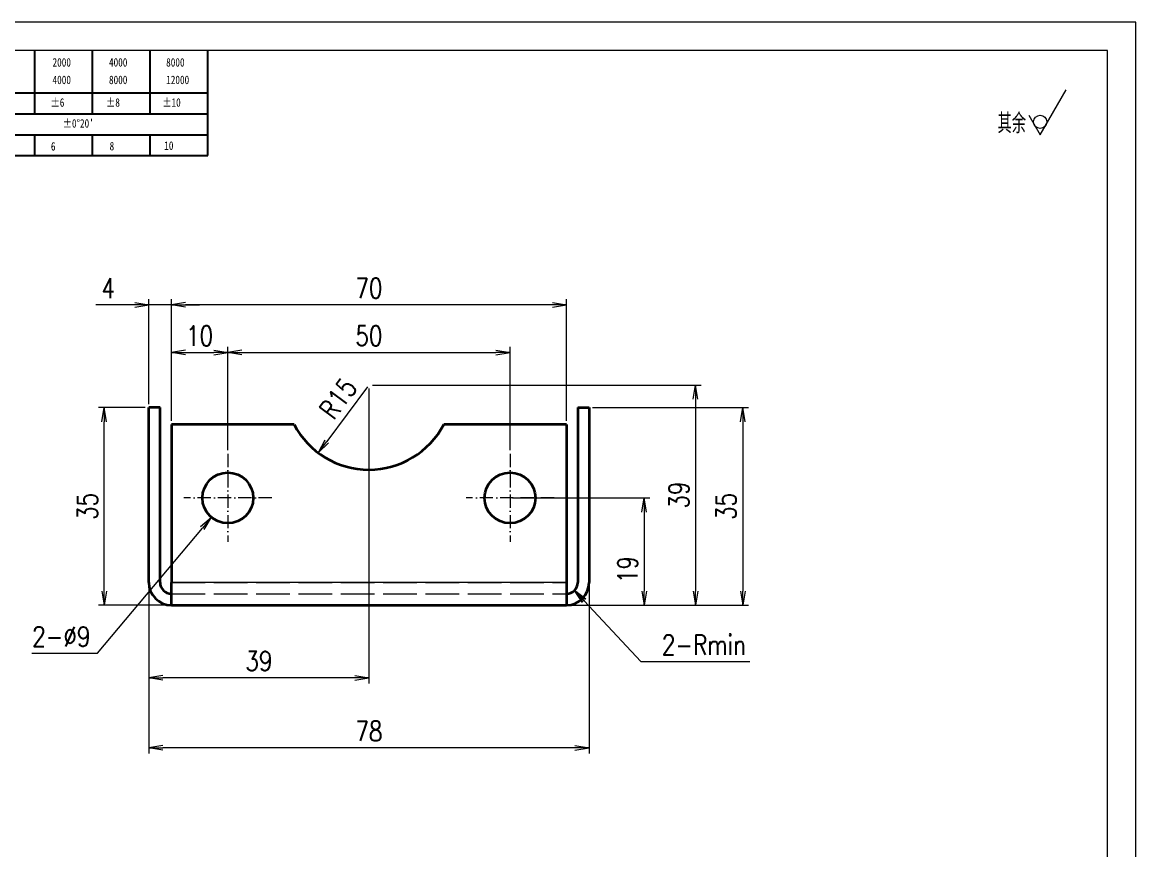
# Model space of a CAD drawing. Header units: millimetres. Extents: x 1333 to 359964, y -52803 to -5704.
# Drawn here: x 166639.3 to 166836.6, y -26251.1 to -26104.6 of the extents above; entities that cross this region are included whole.
import ezdxf

# ---------------------------------------------------------------- set-up
doc = ezdxf.new("R2010")
doc.units = ezdxf.units.MM
doc.header["$LTSCALE"] = 0.5
for name, pattern in [('AM_ISO02W050x2', [3.75, 3, -0.75]), ('AM_ISO08W050x2', [9, 6, -0.75, 1.5, -0.75]), ('DASHDOT', [18.5, 12, -3, 0.5, -3]), ('DASHED', [15, 12, -3]), ('DOT2', [0.125, 0, -0.125])]:
    doc.linetypes.add(name, pattern=pattern)
for name, color, linetype, lineweight in [('中心线', 2, 'AM_ISO08W050x2', 18), ('图框', 7, 'Continuous', 18), ('标注线', 3, 'Continuous', 18), ('粗实线', 7, 'Continuous', 35), ('虚线', 1, 'AM_ISO02W050x2', 18)]:
    doc.layers.add(name, color=color, linetype=linetype, lineweight=lineweight)
doc.layers.add('图\\M+19E79\\M+195B6\\M+18E9A', color=7, linetype='Continuous')
doc.layers.add('打印-禁用', color=7, linetype='Continuous', lineweight=15, plot=False)
doc.styles.add('DIM', font='romans.shx', dxfattribs={"width": 0.8, "bigfont": 'bigfont.shx'})
doc.styles.add('国标', font='simfang.ttf', dxfattribs={"width": 0.8})
doc.styles.add('机械长仿宋', font='gbenor.shx', dxfattribs={"height": 1, "bigfont": 'gbcbig.shx'})
doc.dimstyles.new('DEH 1-1', dxfattribs={"dimtxt": 3.5, "dimasz": 2.5, "dimexe": 1, "dimexo": 0.625, "dimgap": 1.2, "dimtad": 1, "dimtoh": 1, "dimdsep": 46, "dimtxsty": 'DIM', "dimblk": 'OPEN', "dimcen": 0, "dimclrd": 8, "dimclre": 8, "dimclrt": 2, "dimazin": 2, "dimtfac": 0.5, "dimtmove": 0, "dimatfit": 3, "dimldrblk": 'OPEN', "dimfxl": 0, "dimtolj": 2, "dimlwd": 18, "dimlwe": 18, "dimarcsym": 0})
doc.dimstyles.new('DEH 1-1$0', dxfattribs={"dimtxt": 3.5, "dimasz": 2.5, "dimexe": 1, "dimexo": 0.625, "dimgap": 1.2, "dimtad": 1, "dimzin": 9, "dimdsep": 46, "dimtxsty": 'DIM', "dimblk": 'OPEN', "dimcen": 0, "dimclrd": 8, "dimclre": 8, "dimclrt": 2, "dimazin": 2, "dimtfac": 0.5, "dimtmove": 0, "dimatfit": 3, "dimldrblk": 'OPEN', "dimfxl": 0, "dimtolj": 2, "dimlwd": 18, "dimlwe": 18, "dimarcsym": 0})
doc.dimstyles.new('DEH 1-1$3', dxfattribs={"dimtxt": 3.5, "dimasz": 2.5, "dimexe": 1, "dimexo": 0.625, "dimgap": 1.2, "dimtad": 1, "dimtoh": 1, "dimdsep": 46, "dimtxsty": 'DIM', "dimblk": 'OPEN', "dimcen": 0, "dimclrd": 8, "dimclre": 8, "dimclrt": 2, "dimazin": 2, "dimtfac": 0.5, "dimtofl": 0, "dimtmove": 0, "dimatfit": 3, "dimldrblk": 'OPEN', "dimfxl": 0, "dimtolj": 2, "dimlwd": 18, "dimlwe": 18, "dimarcsym": 0})
doc.dimstyles.new('DEH 1-1$4', dxfattribs={"dimtxt": 3.5, "dimasz": 2.5, "dimexe": 1, "dimexo": 0.625, "dimgap": 1.2, "dimtad": 1, "dimtoh": 1, "dimdsep": 46, "dimtxsty": 'DIM', "dimblk": 'OPEN', "dimcen": 0, "dimclrd": 8, "dimclre": 8, "dimclrt": 2, "dimazin": 2, "dimtfac": 0.5, "dimtofl": 0, "dimtmove": 0, "dimatfit": 3, "dimldrblk": 'OPEN', "dimfxl": 0, "dimtolj": 2, "dimlwd": 18, "dimlwe": 18, "dimarcsym": 0})

# ---------------------------------------------------------------- blocks, each defined once
blk = doc.blocks.new('GZDEH零件A3图框V01版')
at = {"layer": '图\\M+19E79\\M+195B6\\M+18E9A', "color": 9}
for p, q in [((3082.42, -1561.98), (3082.42, -1554.46)), ((3092.64, -1561.98), (3092.64, -1554.46)), ((3102.86, -1561.98), (3102.86, -1554.46)), ((3113.09, -1573.08), (3113.09, -1554.46)), ((2996.09, -1561.98), (3113.09, -1561.98)), ((3082.42, -1565.68), (3082.42, -1561.98)), ((3092.64, -1565.68), (3092.64, -1561.98)), ((3102.86, -1565.68), (3102.86, -1561.98)), ((2996.09, -1565.68), (3113.09, -1565.68)), ((2996.09, -1569.38), (3113.09, -1569.38)), ((3082.42, -1573.08), (3082.42, -1569.48)), ((3092.64, -1573.08), (3092.64, -1569.38)), ((3102.86, -1573.08), (3102.86, -1569.38)), ((2990.09, -1573.08), (3113.09, -1573.08))]:
    blk.add_line(p, q, dxfattribs=at)
at = {"layer": '图框', "linetype": 'Continuous'}
for p, q in [((3272.49, -1554.46), (2882.49, -1554.46)), ((3272.49, -1832.96), (3272.49, -1554.46))]:
    blk.add_line(p, q, dxfattribs=at)
at = {"layer": '打印-禁用', "linetype": 'Continuous'}
for p, q in [((3277.49, -1549.46), (2857.49, -1549.46)), ((3277.49, -1846.46), (3277.49, -1549.46))]:
    blk.add_line(p, q, dxfattribs=at)
at = {"layer": '图\\M+19E79\\M+195B6\\M+18E9A', "color": 9, "style": '国标', "width": 0.8}
for s, p in [('2000', (3085.57, -1557.31)), ('4000', (3095.57, -1557.31)), ('8000', (3105.7, -1557.31)), ('4000', (3085.57, -1560.41)), ('8000', (3095.57, -1560.41)), ('12000', (3105.7, -1560.41)), ('±6', (3085.22, -1564.42)), ('±8', (3095.06, -1564.42)), ('±10', (3105.02, -1564.42)), ("±0%%D20'", (3087.38, -1568.12)), ('6', (3085.28, -1572.19)), ('8', (3095.68, -1572.15)), ('10', (3105.36, -1572.06))]:
    blk.add_text(s, height=1.5, dxfattribs=at).set_placement(p)
blk = doc.blocks.new('DEH A3')
at = {"layer": '图框'}
blk.add_blockref('GZDEH零件A3图框V01版', (-2857.49, 1846.46), dxfattribs=at)
blk = doc.blocks.new('FINISHER_NON')
at = {"layer": '标注线'}
for p, q in [((0, 0), (4.62, 8)), ((-2.02, 3.5), (0, 0))]:
    blk.add_line(p, q, dxfattribs=at)
blk.add_circle((0, 2.33), 1.17, dxfattribs=at)
blk = doc.blocks.new('其余不去材料')
at = {"layer": '标注线'}
blk.add_blockref('FINISHER_NON', (0, 0), dxfattribs=at)
at = {"layer": '标注线', "color": 7, "linetype": 'DOT2', "style": '机械长仿宋'}
blk.add_text('其余', height=3.5, dxfattribs=at).set_placement((-7.56, 0.3))
blk = doc.blocks.new('_Open')
at = {"color": 0, "linetype": 'ByBlock', "lineweight": -2}
for p, q in [((-1, 0.167), (0, 0)), ((-1, -0.167), (0, 0)), ((0, 0), (-1, 0))]:
    blk.add_line(p, q, dxfattribs=at)
blk = doc.blocks.new('*D123')
at = {"layer": 'Defpoints', "color": 0, "transparency": 16777216}
for p in [(166653.79, -26172.82), (166661.7, -26172.82), (166665.7, -26207.82)]:
    blk.add_point(p, dxfattribs=at)
at = {"layer": '标注线', "color": 8, "lineweight": 18, "transparency": 16777216}
for p, q in [((166661.08, -26172.82), (166652.79, -26172.82)), ((166653.79, -26205.32), (166653.79, -26175.32)), ((166665.08, -26207.82), (166652.79, -26207.82))]:
    blk.add_line(p, q, dxfattribs=at)
at = {"layer": '标注线', "color": 8, "lineweight": 18, "transparency": 16777216, "xscale": 2.5, "yscale": 2.5, "zscale": 2.5}
for p, rotation in [((166653.79, -26172.82), 90), ((166653.79, -26207.82), 270)]:
    blk.add_blockref('_Open', p, dxfattribs=dict(at, rotation=rotation))
at = {"layer": '标注线', "color": 2, "transparency": 16777216, "insert": (166650.84, -26190.32), "char_height": 3.5, "attachment_point": 5, "rotation": 90, "style": 'DIM'}
blk.add_mtext('\\A2;35', dxfattribs=at)
blk = doc.blocks.new('*D124')
at = {"layer": 'Defpoints', "color": 0, "transparency": 16777216}
for p in [(166739.7, -26172.82), (166735.7, -26207.82), (166766.94, -26207.82)]:
    blk.add_point(p, dxfattribs=at)
at = {"layer": '标注线', "color": 8, "lineweight": 18, "transparency": 16777216}
for p, q in [((166740.33, -26172.82), (166767.94, -26172.82)), ((166766.94, -26175.32), (166766.94, -26205.32)), ((166736.33, -26207.82), (166767.94, -26207.82))]:
    blk.add_line(p, q, dxfattribs=at)
at = {"layer": '标注线', "color": 8, "lineweight": 18, "transparency": 16777216, "xscale": 2.5, "yscale": 2.5, "zscale": 2.5}
for p, rotation in [((166766.94, -26172.82), 90), ((166766.94, -26207.82), 270)]:
    blk.add_blockref('_Open', p, dxfattribs=dict(at, rotation=rotation))
at = {"layer": '标注线', "color": 2, "transparency": 16777216, "insert": (166763.99, -26190.32), "char_height": 3.5, "attachment_point": 5, "rotation": 90, "style": 'DIM'}
blk.add_mtext('\\A2;35', dxfattribs=at)
blk = doc.blocks.new('*D125')
at = {"layer": 'Defpoints', "color": 0, "transparency": 16777216}
for p in [(166661.7, -26203.81), (166739.7, -26203.81), (166661.7, -26233.07)]:
    blk.add_point(p, dxfattribs=at)
at = {"layer": '标注线', "color": 8, "lineweight": 18, "transparency": 16777216}
for p, q in [((166661.7, -26204.43), (166661.7, -26234.07)), ((166739.7, -26204.43), (166739.7, -26234.07)), ((166737.2, -26233.07), (166664.2, -26233.07))]:
    blk.add_line(p, q, dxfattribs=at)
at = {"layer": '标注线', "color": 8, "lineweight": 18, "transparency": 16777216, "xscale": 2.5, "yscale": 2.5, "zscale": 2.5, "rotation": 180}
blk.add_blockref('_Open', (166661.7, -26233.07), dxfattribs=at)
at = {"layer": '标注线', "color": 8, "lineweight": 18, "transparency": 16777216, "xscale": 2.5, "yscale": 2.5, "zscale": 2.5}
blk.add_blockref('_Open', (166739.7, -26233.07), dxfattribs=at)
at = {"layer": '标注线', "color": 2, "transparency": 16777216, "insert": (166700.7, -26230.12), "char_height": 3.5, "attachment_point": 5, "style": 'DIM'}
blk.add_mtext('\\A2;78', dxfattribs=at)
blk = doc.blocks.new('*D126')
at = {"layer": 'Defpoints', "color": 0, "transparency": 16777216}
for p in [(166661.7, -26154.6), (166661.7, -26172.81), (166665.7, -26175.81)]:
    blk.add_point(p, dxfattribs=at)
at = {"layer": '标注线', "color": 8, "lineweight": 18, "transparency": 16777216}
for p, q in [((166661.7, -26172.18), (166661.7, -26153.6)), ((166665.7, -26175.18), (166665.7, -26153.6)), ((166659.2, -26154.6), (166652.3, -26154.6)), ((166665.7, -26154.6), (166661.7, -26154.6)), ((166668.2, -26154.6), (166670.7, -26154.6))]:
    blk.add_line(p, q, dxfattribs=at)
at = {"layer": '标注线', "color": 8, "lineweight": 18, "transparency": 16777216, "xscale": 2.5, "yscale": 2.5, "zscale": 2.5}
blk.add_blockref('_Open', (166661.7, -26154.6), dxfattribs=at)
at = {"layer": '标注线', "color": 8, "lineweight": 18, "transparency": 16777216, "xscale": 2.5, "yscale": 2.5, "zscale": 2.5, "rotation": 180}
blk.add_blockref('_Open', (166665.7, -26154.6), dxfattribs=at)
at = {"layer": '标注线', "color": 2, "transparency": 16777216, "insert": (166654.5, -26151.65), "char_height": 3.5, "attachment_point": 5, "style": 'DIM'}
blk.add_mtext('\\A2;4', dxfattribs=at)
blk = doc.blocks.new('*D127')
at = {"layer": 'Defpoints', "color": 0, "transparency": 16777216}
for p in [(166675.7, -26163.05), (166665.7, -26175.81), (166675.7, -26181.01)]:
    blk.add_point(p, dxfattribs=at)
at = {"layer": '标注线', "color": 8, "lineweight": 18, "transparency": 16777216}
for p, q in [((166665.7, -26175.18), (166665.7, -26162.05)), ((166668.2, -26163.05), (166673.2, -26163.05)), ((166675.7, -26180.38), (166675.7, -26162.05))]:
    blk.add_line(p, q, dxfattribs=at)
at = {"layer": '标注线', "color": 8, "lineweight": 18, "transparency": 16777216, "xscale": 2.5, "yscale": 2.5, "zscale": 2.5, "rotation": 180}
blk.add_blockref('_Open', (166665.7, -26163.05), dxfattribs=at)
at = {"layer": '标注线', "color": 8, "lineweight": 18, "transparency": 16777216, "xscale": 2.5, "yscale": 2.5, "zscale": 2.5}
blk.add_blockref('_Open', (166675.7, -26163.05), dxfattribs=at)
at = {"layer": '标注线', "color": 2, "transparency": 16777216, "insert": (166670.7, -26160.1), "char_height": 3.5, "attachment_point": 5, "style": 'DIM'}
blk.add_mtext('\\A2;10', dxfattribs=at)
blk = doc.blocks.new('*D128')
at = {"layer": 'Defpoints', "color": 0, "transparency": 16777216}
for p in [(166725.7, -26163.05), (166675.7, -26181.01), (166725.7, -26181.01)]:
    blk.add_point(p, dxfattribs=at)
at = {"layer": '标注线', "color": 8, "lineweight": 18, "transparency": 16777216}
for p, q in [((166675.7, -26180.38), (166675.7, -26162.05)), ((166678.2, -26163.05), (166723.2, -26163.05)), ((166725.7, -26180.38), (166725.7, -26162.05))]:
    blk.add_line(p, q, dxfattribs=at)
at = {"layer": '标注线', "color": 8, "lineweight": 18, "transparency": 16777216, "xscale": 2.5, "yscale": 2.5, "zscale": 2.5, "rotation": 180}
blk.add_blockref('_Open', (166675.7, -26163.05), dxfattribs=at)
at = {"layer": '标注线', "color": 8, "lineweight": 18, "transparency": 16777216, "xscale": 2.5, "yscale": 2.5, "zscale": 2.5}
blk.add_blockref('_Open', (166725.7, -26163.05), dxfattribs=at)
at = {"layer": '标注线', "color": 2, "transparency": 16777216, "insert": (166700.7, -26160.1), "char_height": 3.5, "attachment_point": 5, "style": 'DIM'}
blk.add_mtext('\\A2;50', dxfattribs=at)
blk = doc.blocks.new('*D129')
at = {"layer": 'Defpoints', "color": 0, "transparency": 16777216}
for p in [(166665.7, -26154.6), (166665.7, -26175.81), (166735.7, -26175.81)]:
    blk.add_point(p, dxfattribs=at)
at = {"layer": '标注线', "color": 8, "lineweight": 18, "transparency": 16777216}
for p, q in [((166665.7, -26175.18), (166665.7, -26153.6)), ((166735.7, -26175.18), (166735.7, -26153.6)), ((166733.2, -26154.6), (166668.2, -26154.6))]:
    blk.add_line(p, q, dxfattribs=at)
at = {"layer": '标注线', "color": 8, "lineweight": 18, "transparency": 16777216, "xscale": 2.5, "yscale": 2.5, "zscale": 2.5, "rotation": 180}
blk.add_blockref('_Open', (166665.7, -26154.6), dxfattribs=at)
at = {"layer": '标注线', "color": 8, "lineweight": 18, "transparency": 16777216, "xscale": 2.5, "yscale": 2.5, "zscale": 2.5}
blk.add_blockref('_Open', (166735.7, -26154.6), dxfattribs=at)
at = {"layer": '标注线', "color": 2, "transparency": 16777216, "insert": (166700.7, -26151.65), "char_height": 3.5, "attachment_point": 5, "style": 'DIM'}
blk.add_mtext('\\A2;70', dxfattribs=at)
blk = doc.blocks.new('*D130')
at = {"layer": 'Defpoints', "color": 0, "transparency": 16777216}
for p in [(166725.5, -26188.81), (166735.7, -26207.82), (166749.49, -26207.82)]:
    blk.add_point(p, dxfattribs=at)
at = {"layer": '标注线', "color": 8, "lineweight": 18, "transparency": 16777216}
for p, q in [((166726.13, -26188.81), (166750.49, -26188.81)), ((166749.49, -26191.31), (166749.49, -26205.32)), ((166736.33, -26207.82), (166750.49, -26207.82))]:
    blk.add_line(p, q, dxfattribs=at)
at = {"layer": '标注线', "color": 8, "lineweight": 18, "transparency": 16777216, "xscale": 2.5, "yscale": 2.5, "zscale": 2.5}
for p, rotation in [((166749.49, -26188.81), 90), ((166749.49, -26207.82), 270)]:
    blk.add_blockref('_Open', p, dxfattribs=dict(at, rotation=rotation))
at = {"layer": '标注线', "color": 2, "transparency": 16777216, "insert": (166746.54, -26201.5), "char_height": 3.5, "attachment_point": 5, "rotation": 90, "style": 'DIM'}
blk.add_mtext('\\A2;19', dxfattribs=at)
blk = doc.blocks.new('*D131')
at = {"layer": 'Defpoints', "color": 0, "transparency": 16777216}
for p in [(166700.7, -26168.81), (166661.7, -26203.81), (166661.7, -26220.66)]:
    blk.add_point(p, dxfattribs=at)
at = {"layer": '标注线', "color": 8, "lineweight": 18, "transparency": 16777216}
for p, q in [((166700.7, -26169.43), (166700.7, -26221.66)), ((166661.7, -26204.43), (166661.7, -26221.66)), ((166698.2, -26220.66), (166664.2, -26220.66))]:
    blk.add_line(p, q, dxfattribs=at)
at = {"layer": '标注线', "color": 8, "lineweight": 18, "transparency": 16777216, "xscale": 2.5, "yscale": 2.5, "zscale": 2.5, "rotation": 180}
blk.add_blockref('_Open', (166661.7, -26220.66), dxfattribs=at)
at = {"layer": '标注线', "color": 8, "lineweight": 18, "transparency": 16777216, "xscale": 2.5, "yscale": 2.5, "zscale": 2.5}
blk.add_blockref('_Open', (166700.7, -26220.66), dxfattribs=at)
at = {"layer": '标注线', "color": 2, "transparency": 16777216, "insert": (166681.2, -26217.71), "char_height": 3.5, "attachment_point": 5, "style": 'DIM'}
blk.add_mtext('\\A2;39', dxfattribs=at)
blk = doc.blocks.new('*D132')
at = {"layer": 'Defpoints', "color": 0, "transparency": 16777216}
for p in [(166700.7, -26168.81), (166735.7, -26207.82), (166758.57, -26207.82)]:
    blk.add_point(p, dxfattribs=at)
at = {"layer": '标注线', "color": 8, "lineweight": 18, "transparency": 16777216}
for p, q in [((166701.33, -26168.81), (166759.57, -26168.81)), ((166758.57, -26171.31), (166758.57, -26205.32)), ((166736.33, -26207.82), (166759.57, -26207.82))]:
    blk.add_line(p, q, dxfattribs=at)
at = {"layer": '标注线', "color": 8, "lineweight": 18, "transparency": 16777216, "xscale": 2.5, "yscale": 2.5, "zscale": 2.5}
for p, rotation in [((166758.57, -26168.81), 90), ((166758.57, -26207.82), 270)]:
    blk.add_blockref('_Open', p, dxfattribs=dict(at, rotation=rotation))
at = {"layer": '标注线', "color": 2, "transparency": 16777216, "insert": (166755.62, -26188.31), "char_height": 3.5, "attachment_point": 5, "rotation": 90, "style": 'DIM'}
blk.add_mtext('\\A2;39', dxfattribs=at)
blk = doc.blocks.new('*D134')
at = {"layer": 'Defpoints', "color": 0, "transparency": 16777216}
for p in [(166700.7, -26168.81), (166691.73, -26180.83)]:
    blk.add_point(p, dxfattribs=at)
at = {"layer": '标注线', "color": 8, "lineweight": 18, "transparency": 16777216}
blk.add_line((166700.46, -26169.13), (166693.23, -26178.82), dxfattribs=at)
at = {"layer": '标注线', "color": 8, "lineweight": 18, "transparency": 16777216, "xscale": 2.5, "yscale": 2.5, "zscale": 2.5, "rotation": 233.2571477514479}
blk.add_blockref('_Open', (166691.73, -26180.83), dxfattribs=at)
at = {"layer": '标注线', "color": 2, "transparency": 16777216, "insert": (166695.23, -26171.21), "char_height": 3.5, "attachment_point": 5, "rotation": 53.2571, "style": 'DIM'}
blk.add_mtext('\\A2;R15', dxfattribs=at)
blk = doc.blocks.new('*D135')
at = {"layer": 'Defpoints', "color": 0, "transparency": 16777216}
for p in [(166678.6, -26185.36), (166672.81, -26192.25)]:
    blk.add_point(p, dxfattribs=at)
at = {"layer": '标注线', "color": 8, "lineweight": 18, "transparency": 16777216}
for p, q in [((166652.6, -26216.32), (166671.2, -26194.17)), ((166641, -26216.32), (166652.6, -26216.32))]:
    blk.add_line(p, q, dxfattribs=at)
at = {"layer": '标注线', "color": 8, "lineweight": 18, "transparency": 16777216, "xscale": 2.5, "yscale": 2.5, "zscale": 2.5, "rotation": 49.97633988825233}
blk.add_blockref('_Open', (166672.81, -26192.25), dxfattribs=at)
at = {"layer": '标注线', "color": 2, "transparency": 16777216, "insert": (166646.2, -26213.37), "char_height": 3.5, "attachment_point": 5, "style": 'DIM'}
blk.add_mtext('\\A2;2-%%c9', dxfattribs=at)

msp = doc.modelspace()

# ---------------------------------------------------------------- linework, layer by layer
at = {"color": 7, "lineweight": 13}
for p, q in [((166735.703, -26203.808), (166665.703, -26203.808)), ((166735.703, -26207.808), (166665.703, -26207.808))]:
    msp.add_line(p, q, dxfattribs=at)
at = {"layer": '中心线', "linetype": 'DASHDOT', "lineweight": 13, "ltscale": 0.39}
for p, q in [((166675.703, -26181.008), (166675.703, -26196.608)), ((166725.703, -26181.008), (166725.703, -26196.608)), ((166683.503, -26188.808), (166667.903, -26188.808)), ((166733.503, -26188.808), (166717.903, -26188.808))]:
    msp.add_line(p, q, dxfattribs=at)
at = {"layer": '粗实线', "lineweight": 35, "ltscale": 0.05}
for p, q in [((166663.703, -26172.809), (166661.703, -26172.809)), ((166737.703, -26172.809), (166739.703, -26172.809))]:
    msp.add_line(p, q, dxfattribs=at)
at = {"layer": '粗实线', "lineweight": 35}
for p, q in [((166661.703, -26203.809), (166661.703, -26172.809)), ((166663.703, -26203.809), (166663.703, -26172.809)), ((166737.703, -26172.809), (166737.703, -26203.809)), ((166739.703, -26172.809), (166739.703, -26203.809)), ((166687.437, -26175.808), (166665.703, -26175.808)), ((166735.703, -26175.808), (166713.97, -26175.808)), ((166665.703, -26207.821), (166735.703, -26207.821))]:
    msp.add_line(p, q, dxfattribs=at)
at = {"layer": '粗实线', "lineweight": 35, "ltscale": 0.45}
for p, q in [((166665.703, -26175.808), (166665.703, -26203.808)), ((166735.703, -26175.808), (166735.703, -26203.808))]:
    msp.add_line(p, q, dxfattribs=at)
at = {"layer": '粗实线', "lineweight": 35, "ltscale": 0.100012}
for p, q in [((166665.703, -26207.808), (166665.703, -26203.808)), ((166735.703, -26203.808), (166735.703, -26207.808))]:
    msp.add_line(p, q, dxfattribs=at)
at = {"layer": '粗实线', "lineweight": 35, "ltscale": 0.000291395}
for p, q in [((166665.703, -26207.809), (166665.703, -26207.821)), ((166735.703, -26207.821), (166735.703, -26207.809))]:
    msp.add_line(p, q, dxfattribs=at)
at = {"layer": '粗实线', "lineweight": 35}
for centre in [(166675.703, -26188.808), (166725.703, -26188.808)]:
    msp.add_circle(centre, 4.5, dxfattribs=at)
msp.add_arc((166700.703, -26168.808), 15, 207.81833, 332.18167, dxfattribs=at)
for centre, major_axis, start_param, end_param in [((166665.703, -26203.809), (4, 0), 3.1415927, 4.712389), ((166665.703, -26203.809), (2, 0), 3.1415927, 4.712389), ((166735.703, -26203.809), (2, 0), 4.712389, 6.2831853), ((166735.703, -26203.809), (4, 0), 4.712389, 6.2831853)]:
    msp.add_ellipse(centre, major_axis=major_axis, ratio=1, start_param=start_param, end_param=end_param, dxfattribs=at)
at = {"layer": '虚线', "linetype": 'DASHED', "lineweight": 13, "ltscale": 0.05}
msp.add_line((166739.703, -26172.821), (166737.703, -26172.821), dxfattribs=at)
at = {"layer": '虚线', "linetype": 'DASHED', "lineweight": 13}
for p, q in [((166687.437, -26175.808), (166665.703, -26175.808)), ((166665.703, -26203.808), (166735.703, -26203.808)), ((166665.703, -26205.808), (166735.703, -26205.808)), ((166665.703, -26205.821), (166735.703, -26205.821))]:
    msp.add_line(p, q, dxfattribs=at)
at = {"layer": '虚线', "linetype": 'DASHED', "lineweight": 13, "ltscale": 0.000291395}
for p, q in [((166665.703, -26205.821), (166665.703, -26205.809)), ((166735.703, -26205.809), (166735.703, -26205.821))]:
    msp.add_line(p, q, dxfattribs=at)

# ---------------------------------------------------------------- block references
at = {"layer": '图框'}
msp.add_blockref('DEH A3', (166416.564, -26401.55), dxfattribs=at)
at = {"layer": '标注线'}
msp.add_blockref('其余不去材料', (166819.646, -26124.514), dxfattribs=at)

# ---------------------------------------------------------------- texts
at = {"layer": '标注线', "color": 2, "insert": (166752.604, -26216.581), "char_height": 3.5, "attachment_point": 7, "style": 'DIM'}
msp.add_mtext('\\A2;2-Rmin', dxfattribs=at)

# ---------------------------------------------------------------- dimensions: what is measured, and where the dimension line sits
at = {"layer": '标注线'}
for base, p1, p2, picture, middle in [((166661.703, -26154.598), (166665.703, -26175.808), (166661.703, -26172.809), '*D126', (166654.503, -26151.648)), ((166665.703, -26154.598), (166735.703, -26175.808), (166665.703, -26175.808), '*D129', (166700.703, -26151.648)), ((166675.703, -26163.053), (166665.703, -26175.808), (166675.703, -26181.008), '*D127', (166670.703, -26160.103)), ((166725.703, -26163.053), (166675.703, -26181.008), (166725.703, -26181.008), '*D128', (166700.703, -26160.103)), ((166661.703, -26220.657), (166700.703, -26168.808), (166661.703, -26203.809), '*D131', (166681.203, -26217.707)), ((166661.703, -26233.068), (166739.703, -26203.809), (166661.703, -26203.809), '*D125', (166700.703, -26230.118))]:
    dim = msp.add_linear_dim(base=base, p1=p1, p2=p2, dimstyle='DEH 1-1$0', dxfattribs=at)
    dim.commit()
    dim.dimension.update_dxf_attribs({"geometry": picture, "text_midpoint": middle})
dim = msp.add_radius_dim(center=(166700.703, -26168.808), mpoint=(166691.73, -26180.828), dimstyle='DEH 1-1$4', dxfattribs=at)
dim.commit()
dim.dimension.update_dxf_attribs({"geometry": '*D134', "text_midpoint": (166697.592, -26172.975), "dimtype": 164})
dim = msp.add_linear_dim(base=(166758.574, -26207.821), p1=(166700.703, -26168.808), p2=(166735.703, -26207.821), angle=90, dimstyle='DEH 1-1$0', override={"dimdec": 1}, dxfattribs=at)
dim.commit()
dim.dimension.update_dxf_attribs({"geometry": '*D132', "text_midpoint": (166755.624, -26188.314)})
for base, p1, p2, picture, middle in [((166653.793, -26172.821), (166665.703, -26207.821), (166661.703, -26172.821), '*D123', (166650.843, -26190.321)), ((166766.94, -26207.821), (166739.703, -26172.821), (166735.703, -26207.821), '*D124', (166763.99, -26190.321))]:
    dim = msp.add_linear_dim(base=base, p1=p1, p2=p2, angle=90, dimstyle='DEH 1-1$0', dxfattribs=at)
    dim.commit()
    dim.dimension.update_dxf_attribs({"geometry": picture, "text_midpoint": middle})
dim = msp.add_diameter_dim_2p(p1=(166678.597, -26185.362), p2=(166672.809, -26192.254), dimstyle='DEH 1-1$3', override={"dimpost": '2-%%c<>'}, dxfattribs=at)
dim.commit()
dim.dimension.update_dxf_attribs({"geometry": '*D135', "text_midpoint": (166646.202, -26216.315), "dimtype": 163})
dim = msp.add_linear_dim(base=(166749.487, -26207.821), p1=(166725.503, -26188.808), p2=(166735.703, -26207.821), angle=90, dimstyle='DEH 1-1$0', override={"dimdec": 1}, dxfattribs=at)
dim.commit()
dim.dimension.update_dxf_attribs({"geometry": '*D130', "text_midpoint": (166749.487, -26201.502), "dimtype": 160})

# ---------------------------------------------------------------- leaders
at = {"layer": '标注线', "annotation_type": 0, "has_hookline": 1, "hookline_direction": 0, "text_width": 15.6}
msp.add_leader([(166737.117, -26205.223), (166748.904, -26217.781), (166751.404, -26217.781)], dimstyle='DEH 1-1', override={"dimgap": 1.2, "dimtad": 1}, dxfattribs=at)

doc.saveas('drawing.dxf')
